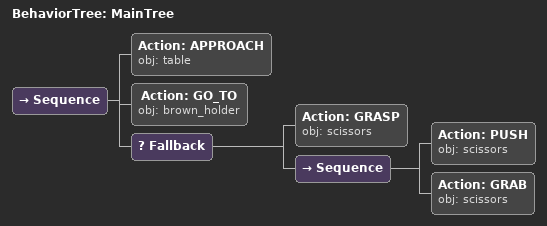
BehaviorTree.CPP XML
<root main_tree_to_execute="MainTree">
  <BehaviorTree ID="MainTree">
    <Sequence>
      <!-- Approach table -->
      <Action ID="APPROACH" obj="table" />
      <!-- Go to brown_holder -->
      <Action ID="GO_TO" obj="brown_holder" />
      <!-- Fallback: if GRASP scissors fails, try PUSH, FLIP to reposition -->
      <Fallback>
        <!-- Grasp scissors -->
        <Action ID="GRASP" obj="scissors" />
        <Sequence>
          <!-- Push scissors forward toward front edge of table -->
          <Action ID="PUSH" obj="scissors" />
          <!-- Grasp scissors -->
          <Action ID="GRAB" obj="scissors" />
        </Sequence>
      </Fallback>
    </Sequence>
  </BehaviorTree>
</root>
